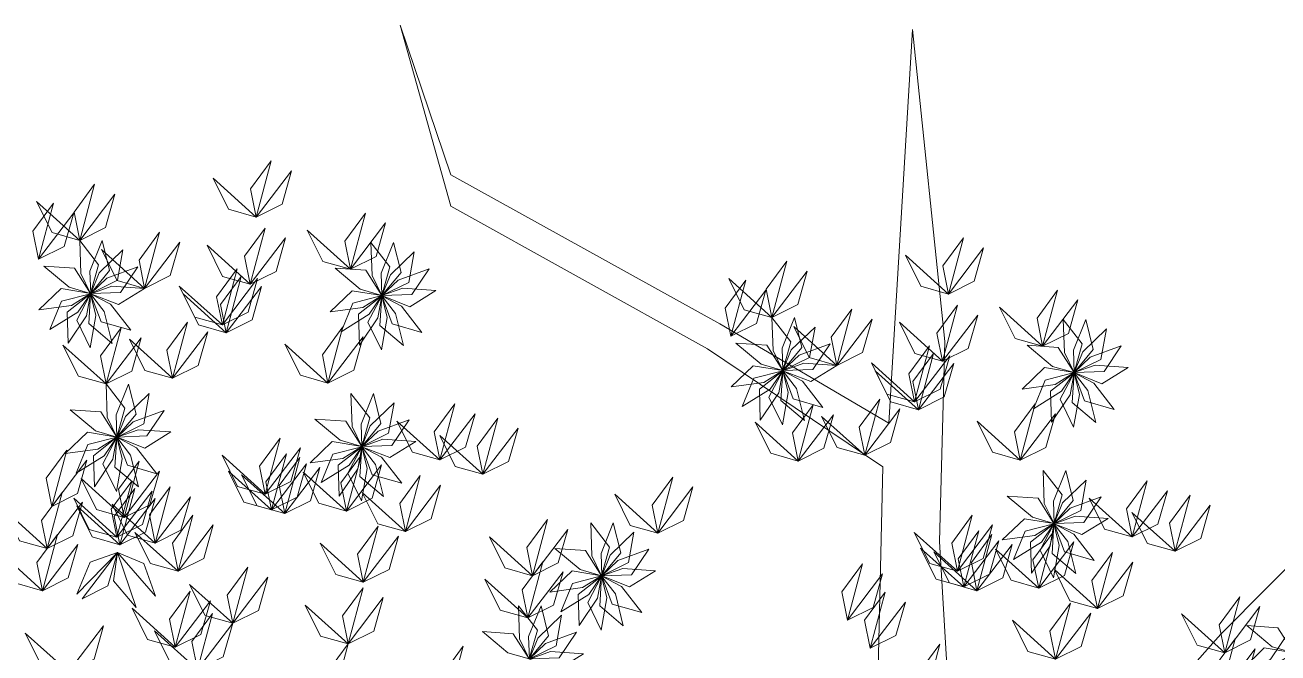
# Model space of a CAD drawing. Header units: inches. Extents: x 15 to 22798, y 21 to 21519.
# Drawn here: x 17663.9 to 17793.2, y 11229.1 to 11293.9 of the extents above; entities that cross this region are included whole.
import ezdxf

# ---------------------------------------------------------------- set-up
doc = ezdxf.new("R2010")
doc.units = ezdxf.units.IN
doc.header["$MEASUREMENT"] = 0
doc.layers.add('ARREDAMENTO', color=8, linetype='Continuous', lineweight=13)

msp = doc.modelspace()

# ---------------------------------------------------------------- linework, layer by layer
at = {"layer": 'ARREDAMENTO', "linetype": 'Continuous', "lineweight": 0}
for points in [[(17796.97, 11240.75), (17787.34, 11231.04), (17776.42, 11218.75), (17766.78, 11212.26), (17759.66, 11217.39), (17758.28, 11240.6), (17758.85, 11261.23), (17755.5, 11293.46), (17753.08, 11252.83), (17735.63, 11263.08), (17707.85, 11278.45), (17702.63, 11293.9), (17707.86, 11275.22), (17734.35, 11260.5), (17752.45, 11248.31), (17751.9, 11224.46), (17758.54, 11172.9), (17747.81, 11112.25)], [(17808.19, 11172.44), (17792.74, 11167.23), (17775.34, 11164.58), (17768.23, 11169.71), (17766.82, 11199.37), (17778.37, 11216.17), (17792.5, 11228.48), (17804.69, 11246.58)]]:
    msp.add_lwpolyline(points, dxfattribs=at)
at = {"layer": 'ARREDAMENTO', "lineweight": 0}
for points in [[(17687.78, 11274.09), (17687.2, 11277), (17689.33, 11279.89), (17687.78, 11274.09)], [(17687.78, 11274.09), (17684.93, 11274.9), (17683.33, 11278.11), (17687.78, 11274.09)], [(17687.78, 11274.09), (17690.44, 11275.41), (17691.41, 11278.87), (17687.78, 11274.09)], [(17669.56, 11271.68), (17668.98, 11274.58), (17671.1, 11277.47), (17669.56, 11271.68)], [(17665.31, 11269.73), (17664.73, 11272.64), (17666.86, 11275.53), (17665.31, 11269.73)], [(17669.56, 11271.68), (17666.71, 11272.48), (17665.11, 11275.7), (17669.56, 11271.68)], [(17669.56, 11271.68), (17672.21, 11273), (17673.19, 11276.45), (17669.56, 11271.68)], [(17665.31, 11269.73), (17667.97, 11271.05), (17668.94, 11274.51), (17665.31, 11269.73)], [(17697.5, 11268.71), (17696.92, 11271.61), (17699.04, 11274.5), (17697.5, 11268.71)], [(17687.16, 11267.16), (17686.58, 11270.06), (17688.71, 11272.95), (17687.16, 11267.16)], [(17697.5, 11268.71), (17700.15, 11270.03), (17701.13, 11273.48), (17697.5, 11268.71)], [(17669.56, 11271.68), (17669.68, 11268.27), (17670.68, 11266.19), (17671.51, 11269.16), (17669.56, 11271.68)], [(17671.89, 11271.66), (17670.61, 11268.5), (17670.69, 11266.19), (17672.65, 11268.57), (17671.89, 11271.66)], [(17676.26, 11266.73), (17675.68, 11269.63), (17677.8, 11272.52), (17676.26, 11266.73)], [(17687.16, 11267.16), (17689.82, 11268.48), (17690.8, 11271.93), (17687.16, 11267.16)], [(17697.5, 11268.71), (17694.65, 11269.51), (17693.05, 11272.72), (17697.5, 11268.71)], [(17759.22, 11266.14), (17758.64, 11269.05), (17760.77, 11271.94), (17759.22, 11266.14)], [(17674.01, 11270.69), (17671.56, 11268.33), (17670.69, 11266.19), (17673.45, 11267.56), (17674.01, 11270.69)], [(17676.26, 11266.73), (17673.41, 11267.53), (17671.81, 11270.75), (17676.26, 11266.73)], [(17676.26, 11266.73), (17678.91, 11268.05), (17679.89, 11271.5), (17676.26, 11266.73)], [(17687.16, 11267.16), (17684.31, 11267.96), (17682.71, 11271.18), (17687.16, 11267.16)], [(17699.62, 11271.47), (17699.74, 11268.06), (17700.75, 11265.99), (17701.58, 11268.96), (17699.62, 11271.47)], [(17701.95, 11271.45), (17700.68, 11268.29), (17700.75, 11265.99), (17702.72, 11268.36), (17701.95, 11271.45)], [(17704.08, 11270.49), (17701.62, 11268.12), (17700.75, 11265.98), (17703.52, 11267.35), (17704.08, 11270.49)], [(17759.22, 11266.14), (17761.88, 11267.46), (17762.85, 11270.92), (17759.22, 11266.14)], [(17665.85, 11269.03), (17668.46, 11266.84), (17670.68, 11266.19), (17669.02, 11268.8), (17665.85, 11269.03)], [(17741, 11263.73), (17740.42, 11266.63), (17742.54, 11269.52), (17741, 11263.73)], [(17759.22, 11266.14), (17756.37, 11266.95), (17754.77, 11270.16), (17759.22, 11266.14)], [(17675.56, 11268.95), (17672.36, 11267.78), (17670.69, 11266.19), (17673.77, 11266.31), (17675.56, 11268.95)], [(17684.28, 11262.96), (17683.69, 11265.86), (17685.82, 11268.75), (17684.28, 11262.96)], [(17684.68, 11262.15), (17684.1, 11265.06), (17686.23, 11267.95), (17684.68, 11262.15)], [(17684.28, 11262.96), (17686.93, 11264.28), (17687.91, 11267.73), (17684.28, 11262.96)], [(17695.91, 11268.82), (17698.52, 11266.63), (17700.74, 11265.99), (17699.09, 11268.59), (17695.91, 11268.82)], [(17705.62, 11268.74), (17702.42, 11267.58), (17700.75, 11265.98), (17703.84, 11266.11), (17705.62, 11268.74)], [(17741, 11263.73), (17738.15, 11264.53), (17736.55, 11267.75), (17741, 11263.73)], [(17741, 11263.73), (17743.66, 11265.05), (17744.63, 11268.5), (17741, 11263.73)], [(17665.34, 11264.5), (17668.71, 11264.97), (17670.67, 11266.19), (17667.63, 11266.7), (17665.34, 11264.5)], [(17676.26, 11266.73), (17672.86, 11266.96), (17670.69, 11266.18), (17673.56, 11265.05), (17676.26, 11266.73)], [(17684.28, 11262.96), (17681.43, 11263.76), (17679.83, 11266.97), (17684.28, 11262.96)], [(17684.68, 11262.15), (17687.34, 11263.47), (17688.32, 11266.93), (17684.68, 11262.15)], [(17695.4, 11264.29), (17698.78, 11264.76), (17700.74, 11265.98), (17697.69, 11266.49), (17695.4, 11264.29)], [(17706.32, 11266.52), (17702.92, 11266.76), (17700.75, 11265.98), (17703.62, 11264.84), (17706.32, 11266.52)], [(17736.75, 11261.78), (17736.17, 11264.69), (17738.3, 11267.58), (17736.75, 11261.78)], [(17736.75, 11261.78), (17739.41, 11263.11), (17740.38, 11266.56), (17736.75, 11261.78)], [(17768.94, 11260.76), (17768.36, 11263.66), (17770.48, 11266.55), (17768.94, 11260.76)], [(17666.49, 11262.47), (17669.38, 11264.28), (17670.67, 11266.18), (17667.69, 11265.42), (17666.49, 11262.47)], [(17668.36, 11261.08), (17670.27, 11263.91), (17670.67, 11266.18), (17668.26, 11264.26), (17668.36, 11261.08)], [(17670.64, 11260.58), (17671.23, 11263.94), (17670.68, 11266.18), (17669.25, 11263.44), (17670.64, 11260.58)], [(17672.92, 11261.05), (17672.09, 11264.35), (17670.68, 11266.18), (17670.49, 11263.1), (17672.92, 11261.05)], [(17674.82, 11262.4), (17672.72, 11265.09), (17670.68, 11266.18), (17671.76, 11263.29), (17674.82, 11262.4)], [(17684.68, 11262.15), (17681.83, 11262.96), (17680.23, 11266.17), (17684.68, 11262.15)], [(17696.55, 11262.26), (17699.44, 11264.07), (17700.74, 11265.98), (17697.75, 11265.21), (17696.55, 11262.26)], [(17698.42, 11260.88), (17700.33, 11263.7), (17700.74, 11265.97), (17698.32, 11264.06), (17698.42, 11260.88)], [(17700.7, 11260.37), (17701.29, 11263.73), (17700.74, 11265.97), (17699.31, 11263.24), (17700.7, 11260.37)], [(17702.98, 11260.84), (17702.16, 11264.15), (17700.74, 11265.97), (17700.55, 11262.89), (17702.98, 11260.84)], [(17704.88, 11262.19), (17702.78, 11264.88), (17700.75, 11265.97), (17701.82, 11263.08), (17704.88, 11262.19)], [(17768.94, 11260.76), (17771.6, 11262.08), (17772.57, 11265.53), (17768.94, 11260.76)], [(17747.7, 11258.78), (17747.12, 11261.68), (17749.24, 11264.57), (17747.7, 11258.78)], [(17758.61, 11259.21), (17758.02, 11262.11), (17760.15, 11265), (17758.61, 11259.21)], [(17758.61, 11259.21), (17761.26, 11260.53), (17762.24, 11263.98), (17758.61, 11259.21)], [(17768.94, 11260.76), (17766.09, 11261.56), (17764.49, 11264.78), (17768.94, 11260.76)], [(17672.28, 11256.86), (17671.69, 11259.76), (17673.82, 11262.65), (17672.28, 11256.86)], [(17679.14, 11257.46), (17678.56, 11260.36), (17680.68, 11263.25), (17679.14, 11257.46)], [(17695.18, 11256.95), (17694.6, 11259.86), (17696.72, 11262.75), (17695.18, 11256.95)], [(17741, 11263.73), (17741.12, 11260.32), (17742.12, 11258.24), (17742.95, 11261.22), (17741, 11263.73)], [(17743.33, 11263.71), (17742.06, 11260.55), (17742.13, 11258.24), (17744.09, 11260.62), (17743.33, 11263.71)], [(17745.45, 11262.74), (17743, 11260.38), (17742.13, 11258.24), (17744.89, 11259.61), (17745.45, 11262.74)], [(17747.7, 11258.78), (17744.85, 11259.58), (17743.25, 11262.8), (17747.7, 11258.78)], [(17747.7, 11258.78), (17750.35, 11260.1), (17751.33, 11263.55), (17747.7, 11258.78)], [(17758.61, 11259.21), (17755.75, 11260.01), (17754.15, 11263.23), (17758.61, 11259.21)], [(17771.07, 11263.52), (17771.18, 11260.11), (17772.19, 11258.04), (17773.02, 11261.01), (17771.07, 11263.52)], [(17773.4, 11263.5), (17772.12, 11260.34), (17772.19, 11258.04), (17774.16, 11260.41), (17773.4, 11263.5)], [(17775.52, 11262.54), (17773.07, 11260.17), (17772.19, 11258.03), (17774.96, 11259.4), (17775.52, 11262.54)], [(17672.28, 11256.86), (17674.93, 11258.18), (17675.91, 11261.63), (17672.28, 11256.86)], [(17679.14, 11257.46), (17676.29, 11258.26), (17674.69, 11261.47), (17679.14, 11257.46)], [(17679.14, 11257.46), (17681.8, 11258.78), (17682.77, 11262.23), (17679.14, 11257.46)], [(17695.18, 11256.95), (17697.84, 11258.27), (17698.81, 11261.73), (17695.18, 11256.95)], [(17672.28, 11256.86), (17669.42, 11257.66), (17667.82, 11260.88), (17672.28, 11256.86)], [(17695.18, 11256.95), (17692.33, 11257.76), (17690.73, 11260.97), (17695.18, 11256.95)], [(17737.29, 11261.08), (17739.9, 11258.89), (17742.12, 11258.24), (17740.47, 11260.85), (17737.29, 11261.08)], [(17747, 11261), (17743.8, 11259.83), (17742.13, 11258.24), (17745.21, 11258.37), (17747, 11261)], [(17755.72, 11255.01), (17755.14, 11257.91), (17757.26, 11260.8), (17755.72, 11255.01)], [(17756.13, 11254.2), (17755.54, 11257.11), (17757.67, 11260), (17756.13, 11254.2)], [(17767.35, 11260.87), (17769.97, 11258.68), (17772.18, 11258.04), (17770.53, 11260.64), (17767.35, 11260.87)], [(17777.06, 11260.79), (17773.86, 11259.63), (17772.19, 11258.03), (17775.28, 11258.16), (17777.06, 11260.79)], [(17736.78, 11256.55), (17740.15, 11257.02), (17742.11, 11258.24), (17739.07, 11258.75), (17736.78, 11256.55)], [(17747.7, 11258.78), (17744.3, 11259.01), (17742.13, 11258.23), (17745, 11257.1), (17747.7, 11258.78)], [(17755.72, 11255.01), (17752.87, 11255.81), (17751.27, 11259.03), (17755.72, 11255.01)], [(17755.72, 11255.01), (17758.37, 11256.33), (17759.35, 11259.78), (17755.72, 11255.01)], [(17756.13, 11254.2), (17758.78, 11255.52), (17759.76, 11258.98), (17756.13, 11254.2)], [(17777.76, 11258.57), (17774.36, 11258.81), (17772.19, 11258.03), (17775.06, 11256.89), (17777.76, 11258.57)], [(17737.93, 11254.52), (17740.82, 11256.33), (17742.11, 11258.23), (17739.13, 11257.47), (17737.93, 11254.52)], [(17739.8, 11253.13), (17741.71, 11255.96), (17742.12, 11258.23), (17739.7, 11256.31), (17739.8, 11253.13)], [(17742.08, 11252.63), (17742.67, 11255.99), (17742.12, 11258.23), (17740.69, 11255.49), (17742.08, 11252.63)], [(17744.36, 11253.1), (17743.54, 11256.4), (17742.12, 11258.23), (17741.93, 11255.15), (17744.36, 11253.1)], [(17746.26, 11254.45), (17744.16, 11257.14), (17742.13, 11258.23), (17743.2, 11255.34), (17746.26, 11254.45)], [(17756.13, 11254.2), (17753.27, 11255.01), (17751.67, 11258.22), (17756.13, 11254.2)], [(17766.84, 11256.34), (17770.22, 11256.81), (17772.18, 11258.03), (17769.14, 11258.55), (17766.84, 11256.34)], [(17767.99, 11254.31), (17770.88, 11256.12), (17772.18, 11258.03), (17769.19, 11257.26), (17767.99, 11254.31)], [(17769.86, 11252.93), (17771.77, 11255.75), (17772.18, 11258.02), (17769.76, 11256.11), (17769.86, 11252.93)], [(17772.14, 11252.42), (17772.73, 11255.78), (17772.18, 11258.02), (17770.75, 11255.29), (17772.14, 11252.42)], [(17774.42, 11252.89), (17773.6, 11256.2), (17772.19, 11258.02), (17771.99, 11254.94), (17774.42, 11252.89)], [(17776.32, 11254.24), (17774.22, 11256.93), (17772.19, 11258.02), (17773.26, 11255.13), (17776.32, 11254.24)], [(17672.28, 11256.86), (17672.4, 11253.45), (17673.4, 11251.37), (17674.23, 11254.35), (17672.28, 11256.86)], [(17674.61, 11256.84), (17673.33, 11253.68), (17673.4, 11251.37), (17675.37, 11253.75), (17674.61, 11256.84)], [(17676.73, 11255.87), (17674.28, 11253.51), (17673.41, 11251.37), (17676.17, 11252.74), (17676.73, 11255.87)], [(17697.55, 11255.89), (17697.67, 11252.48), (17698.67, 11250.4), (17699.5, 11253.37), (17697.55, 11255.89)], [(17699.88, 11255.87), (17698.61, 11252.71), (17698.68, 11250.4), (17700.64, 11252.78), (17699.88, 11255.87)], [(17702, 11254.9), (17699.55, 11252.53), (17698.68, 11250.4), (17701.44, 11251.77), (17702, 11254.9)], [(17706.74, 11249.02), (17706.15, 11251.92), (17708.28, 11254.81), (17706.74, 11249.02)], [(17750.58, 11249.51), (17750, 11252.41), (17752.13, 11255.3), (17750.58, 11249.51)], [(17766.62, 11249), (17766.04, 11251.91), (17768.17, 11254.8), (17766.62, 11249)], [(17668.57, 11254.21), (17671.18, 11252.02), (17673.39, 11251.37), (17671.74, 11253.98), (17668.57, 11254.21)], [(17678.27, 11254.13), (17675.07, 11252.96), (17673.41, 11251.37), (17676.49, 11251.5), (17678.27, 11254.13)], [(17706.74, 11249.02), (17709.39, 11250.34), (17710.37, 11253.79), (17706.74, 11249.02)], [(17743.72, 11248.91), (17743.13, 11251.81), (17745.26, 11254.7), (17743.72, 11248.91)], [(17743.72, 11248.91), (17746.37, 11250.23), (17747.35, 11253.68), (17743.72, 11248.91)], [(17750.58, 11249.51), (17747.73, 11250.31), (17746.13, 11253.52), (17750.58, 11249.51)], [(17750.58, 11249.51), (17753.24, 11250.83), (17754.21, 11254.28), (17750.58, 11249.51)], [(17766.62, 11249), (17769.28, 11250.32), (17770.25, 11253.78), (17766.62, 11249)], [(17693.84, 11253.24), (17696.45, 11251.05), (17698.67, 11250.4), (17697.01, 11253.01), (17693.84, 11253.24)], [(17703.55, 11253.16), (17700.35, 11251.99), (17698.68, 11250.4), (17701.76, 11250.52), (17703.55, 11253.16)], [(17706.74, 11249.02), (17703.89, 11249.82), (17702.29, 11253.04), (17706.74, 11249.02)], [(17711.17, 11247.54), (17710.58, 11250.44), (17712.71, 11253.33), (17711.17, 11247.54)], [(17711.17, 11247.54), (17713.82, 11248.86), (17714.8, 11252.31), (17711.17, 11247.54)], [(17743.72, 11248.91), (17740.87, 11249.71), (17739.27, 11252.93), (17743.72, 11248.91)], [(17766.62, 11249), (17763.77, 11249.81), (17762.17, 11253.02), (17766.62, 11249)], [(17668.05, 11249.68), (17671.43, 11250.15), (17673.39, 11251.37), (17670.35, 11251.88), (17668.05, 11249.68)], [(17669.2, 11247.65), (17672.09, 11249.46), (17673.39, 11251.36), (17670.4, 11250.6), (17669.2, 11247.65)], [(17671.08, 11246.26), (17672.98, 11249.09), (17673.39, 11251.36), (17670.97, 11249.44), (17671.08, 11246.26)], [(17673.35, 11245.76), (17673.94, 11249.12), (17673.39, 11251.36), (17671.96, 11248.62), (17673.35, 11245.76)], [(17675.64, 11246.23), (17674.81, 11249.53), (17673.4, 11251.36), (17673.2, 11248.28), (17675.64, 11246.23)], [(17677.53, 11247.58), (17675.43, 11250.27), (17673.4, 11251.36), (17674.48, 11248.47), (17677.53, 11247.58)], [(17678.98, 11251.91), (17675.58, 11252.14), (17673.41, 11251.36), (17676.27, 11250.23), (17678.98, 11251.91)], [(17688.7, 11245.48), (17688.11, 11248.39), (17690.24, 11251.28), (17688.7, 11245.48)], [(17693.33, 11248.71), (17696.7, 11249.18), (17698.66, 11250.4), (17695.62, 11250.91), (17693.33, 11248.71)], [(17704.25, 11250.94), (17700.85, 11251.17), (17698.68, 11250.39), (17701.55, 11249.26), (17704.25, 11250.94)], [(17711.17, 11247.54), (17708.31, 11248.34), (17706.71, 11251.56), (17711.17, 11247.54)], [(17666.68, 11244.23), (17666.09, 11247.13), (17668.22, 11250.02), (17666.68, 11244.23)], [(17688.7, 11245.48), (17691.35, 11246.8), (17692.33, 11250.26), (17688.7, 11245.48)], [(17689.35, 11243.86), (17688.77, 11246.77), (17690.9, 11249.66), (17689.35, 11243.86)], [(17694.48, 11246.68), (17697.37, 11248.48), (17698.66, 11250.39), (17695.68, 11249.63), (17694.48, 11246.68)], [(17696.35, 11245.29), (17698.26, 11248.12), (17698.67, 11250.39), (17696.25, 11248.47), (17696.35, 11245.29)], [(17698.63, 11244.79), (17699.22, 11248.15), (17698.67, 11250.39), (17697.24, 11247.65), (17698.63, 11244.79)], [(17700.91, 11245.26), (17700.09, 11248.56), (17698.67, 11250.39), (17698.48, 11247.31), (17700.91, 11245.26)], [(17702.81, 11246.61), (17700.71, 11249.3), (17698.68, 11250.39), (17699.75, 11247.5), (17702.81, 11246.61)], [(17666.68, 11244.23), (17669.33, 11245.55), (17670.31, 11249), (17666.68, 11244.23)], [(17674.16, 11243.08), (17673.57, 11245.99), (17675.7, 11248.88), (17674.16, 11243.08)], [(17688.7, 11245.48), (17685.85, 11246.29), (17684.25, 11249.5), (17688.7, 11245.48)], [(17689.35, 11243.86), (17692.01, 11245.18), (17692.98, 11248.63), (17689.35, 11243.86)], [(17690.72, 11243.48), (17690.14, 11246.38), (17692.26, 11249.27), (17690.72, 11243.48)], [(17697.09, 11243.74), (17696.5, 11246.65), (17698.63, 11249.54), (17697.09, 11243.74)], [(17697.09, 11243.74), (17699.74, 11245.06), (17700.72, 11248.52), (17697.09, 11243.74)], [(17674.16, 11243.08), (17671.3, 11243.89), (17669.7, 11247.1), (17674.16, 11243.08)], [(17674.16, 11243.08), (17676.81, 11244.4), (17677.79, 11247.85), (17674.16, 11243.08)], [(17689.35, 11243.86), (17686.5, 11244.67), (17684.9, 11247.88), (17689.35, 11243.86)], [(17690.72, 11243.48), (17687.87, 11244.28), (17686.27, 11247.49), (17690.72, 11243.48)], [(17690.72, 11243.48), (17693.37, 11244.8), (17694.35, 11248.25), (17690.72, 11243.48)], [(17697.09, 11243.74), (17694.23, 11244.55), (17692.63, 11247.76), (17697.09, 11243.74)], [(17703.17, 11241.63), (17702.58, 11244.54), (17704.71, 11247.43), (17703.17, 11241.63)], [(17729.22, 11241.46), (17728.63, 11244.36), (17730.76, 11247.25), (17729.22, 11241.46)], [(17768.99, 11247.94), (17769.11, 11244.53), (17770.12, 11242.45), (17770.95, 11245.42), (17768.99, 11247.94)], [(17771.32, 11247.92), (17770.05, 11244.76), (17770.12, 11242.45), (17772.09, 11244.83), (17771.32, 11247.92)], [(17673.39, 11241.04), (17672.81, 11243.95), (17674.94, 11246.84), (17673.39, 11241.04)], [(17673.71, 11240.26), (17673.13, 11243.17), (17675.25, 11246.06), (17673.71, 11240.26)], [(17673.39, 11241.04), (17676.05, 11242.36), (17677.02, 11245.81), (17673.39, 11241.04)], [(17677.35, 11240.44), (17676.77, 11243.35), (17678.9, 11246.24), (17677.35, 11240.44)], [(17703.17, 11241.63), (17705.82, 11242.95), (17706.8, 11246.41), (17703.17, 11241.63)], [(17729.22, 11241.46), (17731.87, 11242.78), (17732.85, 11246.23), (17729.22, 11241.46)], [(17773.44, 11246.95), (17770.99, 11244.59), (17770.12, 11242.45), (17772.88, 11243.82), (17773.44, 11246.95)], [(17778.18, 11241.07), (17777.59, 11243.97), (17779.72, 11246.86), (17778.18, 11241.07)], [(17778.18, 11241.07), (17780.83, 11242.39), (17781.81, 11245.84), (17778.18, 11241.07)], [(17666.2, 11239.87), (17665.61, 11242.78), (17667.74, 11245.67), (17666.2, 11239.87)], [(17666.2, 11239.87), (17668.85, 11241.2), (17669.83, 11244.65), (17666.2, 11239.87)], [(17673.39, 11241.04), (17670.54, 11241.85), (17668.94, 11245.06), (17673.39, 11241.04)], [(17677.35, 11240.44), (17674.5, 11241.25), (17672.9, 11244.46), (17677.35, 11240.44)], [(17673.71, 11240.26), (17676.36, 11241.58), (17677.34, 11245.03), (17673.71, 11240.26)], [(17677.35, 11240.44), (17680.01, 11241.76), (17680.98, 11245.22), (17677.35, 11240.44)], [(17703.17, 11241.63), (17700.32, 11242.44), (17698.72, 11245.65), (17703.17, 11241.63)], [(17729.22, 11241.46), (17726.37, 11242.26), (17724.77, 11245.48), (17729.22, 11241.46)], [(17765.28, 11245.29), (17767.89, 11243.1), (17770.11, 11242.45), (17768.46, 11245.06), (17765.28, 11245.29)], [(17774.99, 11245.21), (17771.79, 11244.04), (17770.12, 11242.45), (17773.2, 11242.57), (17774.99, 11245.21)], [(17778.18, 11241.07), (17775.33, 11241.87), (17773.73, 11245.09), (17778.18, 11241.07)], [(17782.61, 11239.59), (17782.02, 11242.49), (17784.15, 11245.38), (17782.61, 11239.59)], [(17666.2, 11239.87), (17663.35, 11240.68), (17661.75, 11243.89), (17666.2, 11239.87)], [(17673.71, 11240.26), (17670.86, 11241.07), (17669.26, 11244.28), (17673.71, 11240.26)], [(17679.71, 11237.53), (17679.12, 11240.44), (17681.25, 11243.33), (17679.71, 11237.53)], [(17760.14, 11237.53), (17759.55, 11240.44), (17761.68, 11243.33), (17760.14, 11237.53)], [(17775.69, 11242.99), (17772.29, 11243.22), (17770.12, 11242.44), (17772.99, 11241.31), (17775.69, 11242.99)], [(17782.61, 11239.59), (17779.75, 11240.39), (17778.15, 11243.61), (17782.61, 11239.59)], [(17782.61, 11239.59), (17785.26, 11240.91), (17786.24, 11244.36), (17782.61, 11239.59)], [(17679.71, 11237.53), (17682.36, 11238.85), (17683.34, 11242.31), (17679.71, 11237.53)], [(17698.83, 11236.4), (17698.24, 11239.3), (17700.37, 11242.19), (17698.83, 11236.4)], [(17716.29, 11237.06), (17715.71, 11239.97), (17717.84, 11242.86), (17716.29, 11237.06)], [(17716.29, 11237.06), (17718.95, 11238.39), (17719.93, 11241.84), (17716.29, 11237.06)], [(17722.3, 11242.54), (17722.42, 11239.14), (17723.42, 11237.06), (17724.25, 11240.03), (17722.3, 11242.54)], [(17724.63, 11242.52), (17723.36, 11239.36), (17723.43, 11237.06), (17725.39, 11239.43), (17724.63, 11242.52)], [(17760.14, 11237.53), (17762.79, 11238.85), (17763.77, 11242.31), (17760.14, 11237.53)], [(17764.77, 11240.76), (17768.14, 11241.23), (17770.1, 11242.45), (17767.06, 11242.96), (17764.77, 11240.76)], [(17765.92, 11238.73), (17768.81, 11240.54), (17770.1, 11242.44), (17767.12, 11241.68), (17765.92, 11238.73)], [(17767.79, 11237.34), (17769.7, 11240.17), (17770.11, 11242.44), (17767.69, 11240.52), (17767.79, 11237.34)], [(17770.07, 11236.84), (17770.66, 11240.2), (17770.11, 11242.44), (17768.68, 11239.7), (17770.07, 11236.84)], [(17772.35, 11237.31), (17771.53, 11240.61), (17770.11, 11242.44), (17769.92, 11239.36), (17772.35, 11237.31)], [(17774.25, 11238.66), (17772.15, 11241.35), (17770.12, 11242.44), (17771.19, 11239.55), (17774.25, 11238.66)], [(17665.72, 11235.52), (17665.14, 11238.43), (17667.26, 11241.32), (17665.72, 11235.52)], [(17679.71, 11237.53), (17676.86, 11238.34), (17675.26, 11241.55), (17679.71, 11237.53)], [(17698.83, 11236.4), (17701.48, 11237.72), (17702.46, 11241.17), (17698.83, 11236.4)], [(17716.29, 11237.06), (17713.44, 11237.87), (17711.84, 11241.08), (17716.29, 11237.06)], [(17726.75, 11241.56), (17724.3, 11239.19), (17723.43, 11237.05), (17726.19, 11238.43), (17726.75, 11241.56)], [(17760.14, 11237.53), (17757.29, 11238.34), (17755.69, 11241.55), (17760.14, 11237.53)], [(17760.79, 11235.91), (17760.21, 11238.82), (17762.34, 11241.71), (17760.79, 11235.91)], [(17760.79, 11235.91), (17763.45, 11237.23), (17764.43, 11240.68), (17760.79, 11235.91)], [(17762.16, 11235.53), (17761.58, 11238.43), (17763.7, 11241.32), (17762.16, 11235.53)], [(17768.53, 11235.79), (17767.94, 11238.7), (17770.07, 11241.59), (17768.53, 11235.79)], [(17768.53, 11235.79), (17771.18, 11237.11), (17772.16, 11240.57), (17768.53, 11235.79)], [(17665.72, 11235.52), (17662.87, 11236.33), (17661.27, 11239.54), (17665.72, 11235.52)], [(17665.72, 11235.52), (17668.37, 11236.84), (17669.35, 11240.3), (17665.72, 11235.52)], [(17673.45, 11239.47), (17670.65, 11238.48), (17669.27, 11235.16), (17673.45, 11239.47)], [(17669.81, 11234.7), (17672.47, 11236.02), (17673.45, 11239.47), (17669.81, 11234.7)], [(17673.45, 11239.47), (17673.06, 11236.53), (17675.37, 11233.79), (17673.45, 11239.47)], [(17673.45, 11239.47), (17676.18, 11238.33), (17677.39, 11234.95), (17673.45, 11239.47)], [(17698.83, 11236.4), (17695.98, 11237.2), (17694.38, 11240.42), (17698.83, 11236.4)], [(17718.59, 11239.89), (17721.2, 11237.7), (17723.42, 11237.06), (17721.77, 11239.66), (17718.59, 11239.89)], [(17728.3, 11239.81), (17725.1, 11238.65), (17723.43, 11237.05), (17726.51, 11237.18), (17728.3, 11239.81)], [(17760.79, 11235.91), (17757.94, 11236.72), (17756.34, 11239.93), (17760.79, 11235.91)], [(17762.16, 11235.53), (17759.31, 11236.33), (17757.71, 11239.55), (17762.16, 11235.53)], [(17762.16, 11235.53), (17764.82, 11236.85), (17765.79, 11240.3), (17762.16, 11235.53)], [(17768.53, 11235.79), (17765.68, 11236.6), (17764.08, 11239.81), (17768.53, 11235.79)], [(17774.61, 11233.68), (17774.02, 11236.59), (17776.15, 11239.48), (17774.61, 11233.68)], [(17685.36, 11232.16), (17684.77, 11235.06), (17686.9, 11237.95), (17685.36, 11232.16)], [(17715.82, 11232.71), (17715.23, 11235.62), (17717.36, 11238.51), (17715.82, 11232.71)], [(17748.79, 11232.49), (17748.21, 11235.4), (17750.34, 11238.29), (17748.79, 11232.49)], [(17774.61, 11233.68), (17777.26, 11235.01), (17778.24, 11238.46), (17774.61, 11233.68)], [(17685.36, 11232.16), (17688.01, 11233.48), (17688.99, 11236.93), (17685.36, 11232.16)], [(17715.82, 11232.71), (17712.96, 11233.52), (17711.36, 11236.73), (17715.82, 11232.71)], [(17715.82, 11232.71), (17718.47, 11234.03), (17719.45, 11237.49), (17715.82, 11232.71)], [(17718.08, 11235.36), (17721.45, 11235.84), (17723.41, 11237.05), (17720.37, 11237.57), (17718.08, 11235.36)], [(17719.23, 11233.33), (17722.12, 11235.14), (17723.41, 11237.05), (17720.43, 11236.28), (17719.23, 11233.33)], [(17721.1, 11231.95), (17723.01, 11234.77), (17723.42, 11237.04), (17721, 11235.13), (17721.1, 11231.95)], [(17723.38, 11231.45), (17723.97, 11234.8), (17723.42, 11237.04), (17721.99, 11234.31), (17723.38, 11231.45)], [(17725.66, 11231.91), (17724.84, 11235.22), (17723.42, 11237.04), (17723.23, 11233.96), (17725.66, 11231.91)], [(17729, 11237.59), (17725.6, 11237.83), (17723.43, 11237.05), (17726.3, 11235.91), (17729, 11237.59)], [(17727.56, 11233.27), (17725.46, 11235.95), (17723.43, 11237.04), (17724.5, 11234.15), (17727.56, 11233.27)], [(17748.79, 11232.49), (17751.45, 11233.81), (17752.42, 11237.27), (17748.79, 11232.49)], [(17774.61, 11233.68), (17771.76, 11234.49), (17770.16, 11237.7), (17774.61, 11233.68)], [(17679.41, 11229.69), (17678.82, 11232.6), (17680.95, 11235.49), (17679.41, 11229.69)], [(17685.36, 11232.16), (17682.5, 11232.96), (17680.9, 11236.18), (17685.36, 11232.16)], [(17697.26, 11230.03), (17696.68, 11232.94), (17698.8, 11235.83), (17697.26, 11230.03)], [(17751.15, 11229.58), (17750.56, 11232.49), (17752.69, 11235.38), (17751.15, 11229.58)], [(17679.41, 11229.69), (17682.06, 11231.01), (17683.04, 11234.47), (17679.41, 11229.69)], [(17697.26, 11230.03), (17699.91, 11231.35), (17700.89, 11234.81), (17697.26, 11230.03)], [(17751.15, 11229.58), (17753.8, 11230.9), (17754.78, 11234.36), (17751.15, 11229.58)], [(17770.27, 11228.45), (17769.68, 11231.35), (17771.81, 11234.24), (17770.27, 11228.45)], [(17787.74, 11229.12), (17787.15, 11232.02), (17789.28, 11234.91), (17787.74, 11229.12)], [(17679.41, 11229.69), (17676.56, 11230.5), (17674.96, 11233.71), (17679.41, 11229.69)], [(17681.73, 11227.38), (17681.14, 11230.29), (17683.27, 11233.18), (17681.73, 11227.38)], [(17697.26, 11230.03), (17694.41, 11230.84), (17692.81, 11234.05), (17697.26, 11230.03)], [(17714.84, 11233.97), (17714.96, 11230.56), (17715.96, 11228.49), (17716.79, 11231.46), (17714.84, 11233.97)], [(17717.17, 11233.95), (17715.89, 11230.79), (17715.97, 11228.49), (17717.93, 11230.86), (17717.17, 11233.95)], [(17719.29, 11232.99), (17716.84, 11230.62), (17715.97, 11228.48), (17718.73, 11229.85), (17719.29, 11232.99)], [(17770.27, 11228.45), (17772.92, 11229.77), (17773.9, 11233.22), (17770.27, 11228.45)], [(17787.74, 11229.12), (17784.88, 11229.92), (17783.28, 11233.13), (17787.74, 11229.12)], [(17787.74, 11229.12), (17790.39, 11230.44), (17791.37, 11233.89), (17787.74, 11229.12)], [(17668.39, 11227.14), (17671.04, 11228.46), (17672.02, 11231.91), (17668.39, 11227.14)], [(17681.73, 11227.38), (17684.38, 11228.7), (17685.36, 11232.16), (17681.73, 11227.38)], [(17770.27, 11228.45), (17767.42, 11229.25), (17765.82, 11232.47), (17770.27, 11228.45)], [(17790.03, 11231.94), (17792.64, 11229.75), (17794.86, 11229.11), (17793.21, 11231.71), (17790.03, 11231.94)], [(17668.39, 11227.14), (17665.54, 11227.94), (17663.94, 11231.16), (17668.39, 11227.14)], [(17681.73, 11227.38), (17678.87, 11228.19), (17677.27, 11231.4), (17681.73, 11227.38)], [(17711.13, 11231.32), (17713.74, 11229.13), (17715.95, 11228.49), (17714.3, 11231.09), (17711.13, 11231.32)], [(17720.84, 11231.24), (17717.63, 11230.08), (17715.97, 11228.48), (17719.05, 11228.61), (17720.84, 11231.24)], [(17787.26, 11224.76), (17786.67, 11227.67), (17788.8, 11230.56), (17787.26, 11224.76)], [(17695.72, 11224.24), (17695.13, 11227.14), (17697.26, 11230.03), (17695.72, 11224.24)], [(17707.6, 11223.99), (17707.02, 11226.9), (17709.14, 11229.79), (17707.6, 11223.99)], [(17721.54, 11229.02), (17718.14, 11229.26), (17715.97, 11228.47), (17718.84, 11227.34), (17721.54, 11229.02)], [(17756.8, 11224.21), (17756.21, 11227.11), (17758.34, 11230), (17756.8, 11224.21)], [(17787.26, 11224.76), (17789.91, 11226.09), (17790.89, 11229.54), (17787.26, 11224.76)], [(17789.52, 11227.41), (17792.89, 11227.89), (17794.85, 11229.1), (17791.81, 11229.62), (17789.52, 11227.41)]]:
    msp.add_lwpolyline(points, dxfattribs=at)

doc.saveas('drawing.dxf')
